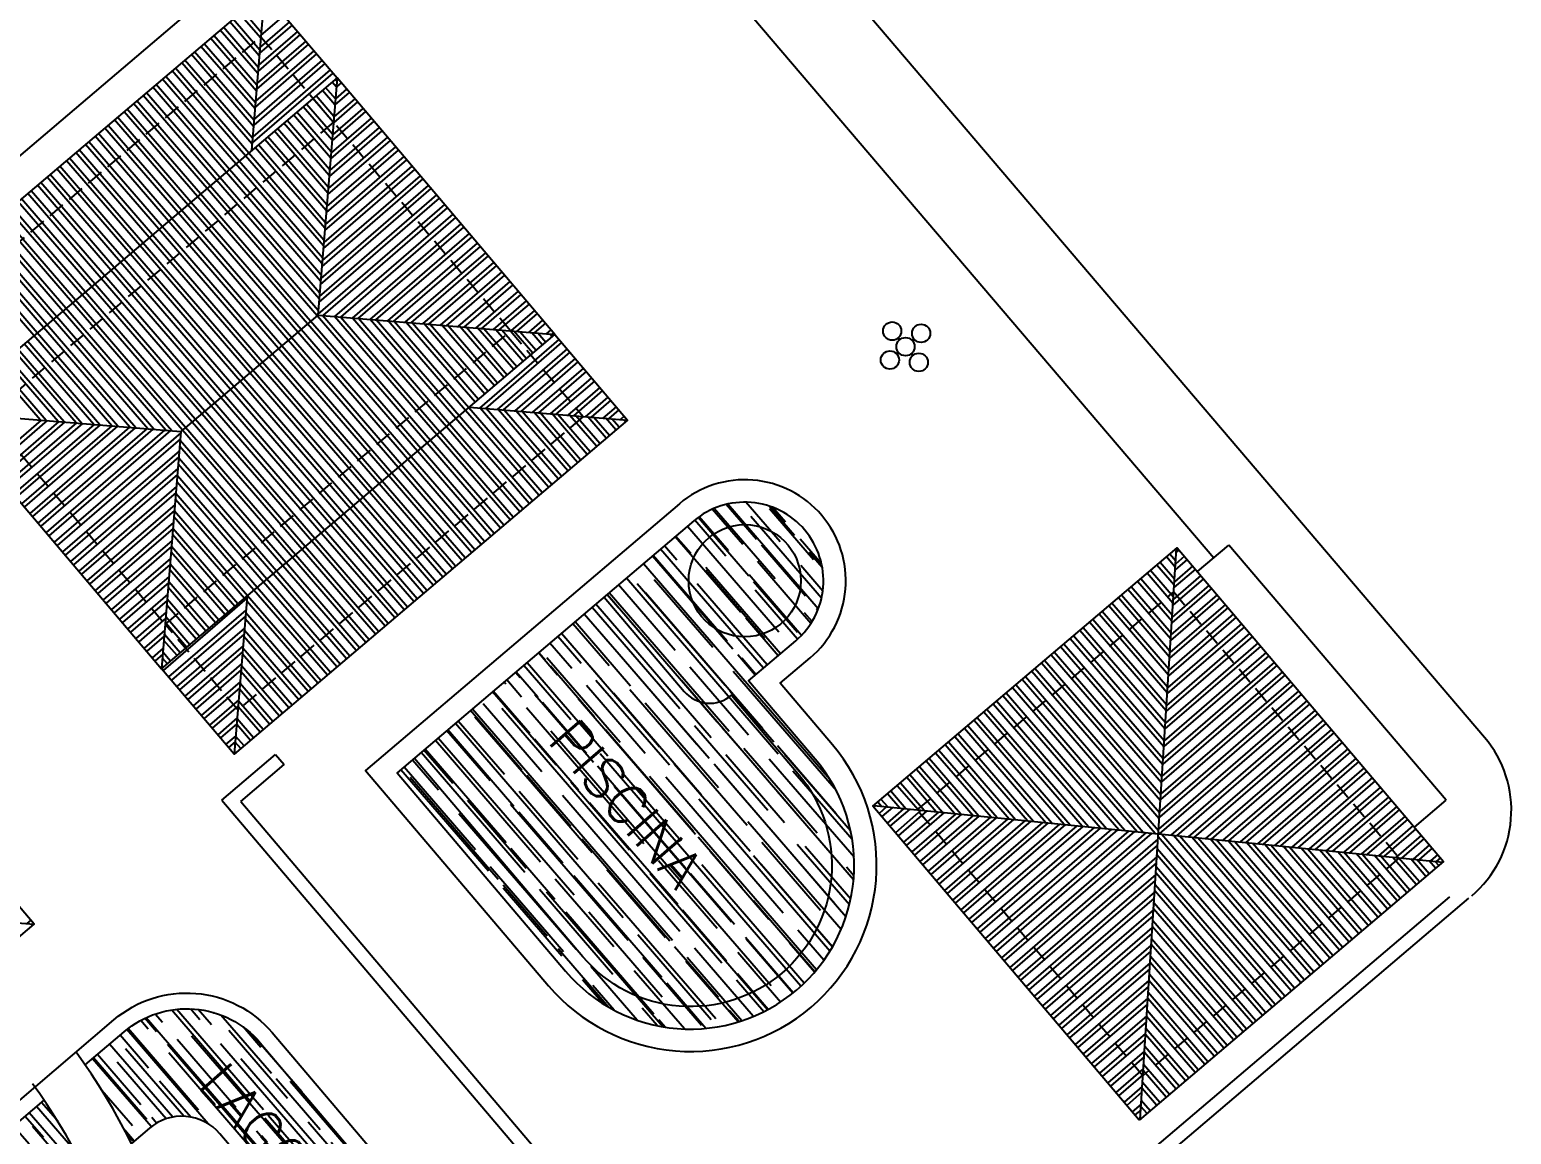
# Model space of a CAD drawing. Extents: x 714896 to 749292, y 8417558 to 8447149.
# Drawn here: x 742103.91 to 742136.93, y 8428967 to 8428991.61 of the extents above; entities that cross this region are included whole.
import ezdxf

# ---------------------------------------------------------------- set-up
doc = ezdxf.new("R2010")
doc.units = 0
doc.header["$MEASUREMENT"] = 0
doc.linetypes.add('HIDDEN', pattern=[0.375, 0.25, -0.125])
for name, color, linetype in [('LOTE', 7, 'CONTINUOUS'), ('REFERENCIA', 7, 'CONTINUOUS'), ('TEXTO', 7, 'CONTINUOUS')]:
    doc.layers.add(name, color=color, linetype=linetype)
doc.styles.add('RG100', font='ROMANS.shx', dxfattribs={"height": 12.5})
pattern_1 = [(130.848438, (744460.59106, 8429025.0427), (-1.09768756, 0.50505646), [7.5, -1, 2.5, -0.5]), (130.848438, (744459.967, 8429025.3822), (-0.17600402, -0.81317131), [1.5, -0.165, 3, -0.375]), (130.848438, (744460.10605, 8429024.95385), (-1.95396506, 1.747639993), [4, -0.7, 2, -0.5])]

msp = doc.modelspace()

# ---------------------------------------------------------------- hatches: boundary and pattern name
at = {"layer": 'REFERENCIA'}
h = msp.add_hatch(dxfattribs=at)
h.set_pattern_fill('AR-RROOF', color=120, scale=0.5, angle=130.8484, style=0)
h.set_pattern_definition(pattern_1)
h.paths.add_polyline_path([(742116.711, 8428978.965), (742112.481, 8428975.372), (742116.235, 8428970.953, 0.414214), (742120.675, 8428970.591, 0.414214), (742121.036, 8428975.031), (742119.551, 8428976.78, -0.414214), (742118.494, 8428976.866)], flags=17)
h.paths.add_polyline_path([(742121.18, 8428980.462, 0.414542), (742118.712, 8428980.665), (742116.711, 8428978.965), (742118.494, 8428976.866, 0.414214), (742119.551, 8428976.78), (742121.036, 8428975.031, -0.414214), (742120.675, 8428970.591, -0.414214), (742116.235, 8428970.953), (742112.481, 8428975.372), (742112.1, 8428975.049), (742115.853, 8428970.629, 0.414214), (742120.998, 8428970.21, 0.414214), (742121.418, 8428975.355), (742119.932, 8428977.104), (742120.981, 8428977.994, 0.414542)])
h.paths.add_polyline_path([(742118.9, 8428978.513, -1), (742120.791, 8428980.148, -1)], flags=0)
h.paths.add_polyline_path([(742120.791, 8428980.148, 1), (742118.9, 8428978.513, 1)], flags=16)
h.paths.add_polyline_path([(742115.226, 8428975.651), (742118.592, 8428971.758), (742119.584, 8428972.617), (742116.219, 8428976.509)], flags=24)
h = msp.add_hatch(dxfattribs=at)
h.set_pattern_fill('AR-RROOF', color=120, scale=0.5, angle=130.8484, style=0)
h.set_pattern_definition(pattern_1)
h.paths.add_polyline_path([(742104.227, 8428967.76), (742100.628, 8428964.69, 0.414214), (742100.388, 8428961.659), (742101.668, 8428960.159, 0.314675), (742104.051, 8428959.538, -0.055784), (742106.501, 8428960.146, 0.037734), (742106.376, 8428962.147, 0.046675), (742103.946, 8428961.616, -0.301865), (742102.765, 8428961.954), (742102.532, 8428962.227, -0.414214), (742102.657, 8428963.792), (742105.233, 8428965.989, 0.038342)])
h.paths.add_polyline_path([(742106.011, 8428969.281), (742105.145, 8428968.543, -0.035057), (742106.177, 8428966.794), (742106.577, 8428967.135, -0.414838), (742108.143, 8428967.009), (742110.196, 8428964.593), (742110.203, 8428964.638), (742110.2, 8428964.643), (742110.205, 8428964.646), (742110.233, 8428964.81), (742110.229, 8428964.816), (742110.234, 8428964.819), (742110.255, 8428964.943), (742110.255, 8428964.944), (742110.256, 8428964.945), (742110.196, 8428964.593), (742111.168, 8428963.448), (742111.263, 8428963.474), (742111.264, 8428963.475), (742111.265, 8428963.475), (742111.436, 8428963.522), (742111.439, 8428963.527), (742111.444, 8428963.524), (742111.605, 8428963.568), (742111.608, 8428963.573), (742111.614, 8428963.57), (742111.735, 8428963.604), (742111.735, 8428963.605), (742111.736, 8428963.604), (742111.168, 8428963.448), (742111.871, 8428962.62, -0.732956), (742111.364, 8428961.813, 0.007696), (742110.964, 8428961.91), (742111.059, 8428961.799), (742111.065, 8428961.798), (742111.065, 8428961.792), (742111.146, 8428961.697), (742111.147, 8428961.696), (742111.147, 8428961.695), (742110.964, 8428961.91, 0.064037), (742107.575, 8428962.238, -0.034552), (742107.702, 8428960.241, -0.081764), (742111.354, 8428959.736, 0.257142), (742113.386, 8428960.154), (742113.991, 8428960.67, 0.413589), (742114.178, 8428962.993), (742109.045, 8428969.037, 0.414838)])
h.paths.add_polyline_path([(742107.439, 8428967.995), (742109.66, 8428965.426), (742110.653, 8428966.284), (742108.432, 8428968.853)], flags=24)

# ---------------------------------------------------------------- linework, layer by layer
at = {"layer": 'LOTE', "color": 7, "linetype": 'CONTINUOUS'}
for p, q in [((742136.334, 8428975.84), (742064.283, 8429060.313)), ((742130.297, 8428979.836), (742062.761, 8429059.015)), ((742109.14, 8428992.438), (742108.853, 8428988.914)), ((742110.758, 8428990.532), (742110.327, 8428985.246)), ((742110.327, 8428985.246), (742107.279, 8428982.657)), ((742110.327, 8428985.246), (742115.613, 8428984.815)), ((742101.993, 8428983.088), (742107.279, 8428982.657)), ((742113.708, 8428983.197), (742117.232, 8428982.91)), ((742107.279, 8428982.657), (742106.848, 8428977.371)), ((742128.657, 8428967.332), (742129.468, 8428980.051)), ((742129.939, 8428979.533), (742130.634, 8428980.123)), ((742129.939, 8428979.533), (742130.634, 8428980.123)), ((742108.753, 8428978.989), (742108.466, 8428975.466)), ((742108.191, 8428974.445), (742109.388, 8428975.461)), ((742109.388, 8428975.461), (742109.582, 8428975.233)), ((742108.614, 8428974.411), (742109.582, 8428975.233)), ((742108.191, 8428974.445), (742117.681, 8428963.271)), ((742108.614, 8428974.411), (742117.91, 8428963.465)), ((742134.775, 8428973.839), (742135.482, 8428974.44)), ((742122.721, 8428974.321), (742135.404, 8428973.061)), ((742124.535, 8428962.925), (742135.564, 8428972.292)), ((742124.729, 8428962.697), (742135.987, 8428972.258))]:
    msp.add_line(p, q, dxfattribs=at)
at = {"layer": 'LOTE'}
for p, q in [((742107.731, 8428992.235), (742086.387, 8428974.109)), ((742122.75, 8428974.318), (742122.716, 8428974.289)), ((742100.483, 8428971.966), (742104.007, 8428971.679))]:
    msp.add_line(p, q, dxfattribs=at)
at = {"layer": 'LOTE', "color": 30}
for p, q in [((742109.035, 8428991.154), (742108.44, 8428991.843)), ((742109.057, 8428991.416), (742108.582, 8428991.964)), ((742109.067, 8428991.547), (742108.654, 8428992.025)), ((742109.574, 8428991.926), (742109.062, 8428991.484)), ((742108.993, 8428990.63), (742108.154, 8428991.6)), ((742109.003, 8428990.761), (742108.225, 8428991.661)), ((742109.025, 8428991.023), (742108.368, 8428991.782)), ((742109.877, 8428991.569), (742109.008, 8428990.817)), ((742109.756, 8428991.712), (742109.03, 8428991.084)), ((742109.695, 8428991.784), (742109.041, 8428991.217)), ((742108.929, 8428989.844), (742107.725, 8428991.236)), ((742108.939, 8428989.975), (742107.796, 8428991.296)), ((742108.961, 8428990.237), (742107.939, 8428991.418)), ((742108.971, 8428990.368), (742108.011, 8428991.478)), ((742110.12, 8428991.283), (742108.964, 8428990.284)), ((742110.059, 8428991.355), (742108.975, 8428990.417)), ((742109.938, 8428991.498), (742108.997, 8428990.684)), ((742108.865, 8428989.058), (742107.296, 8428990.872)), ((742108.875, 8428989.189), (742107.368, 8428990.932)), ((742108.897, 8428989.451), (742107.511, 8428991.054)), ((742108.907, 8428989.582), (742107.582, 8428991.114)), ((742110.484, 8428990.855), (742108.899, 8428989.484)), ((742110.424, 8428990.926), (742108.91, 8428989.617)), ((742110.302, 8428991.069), (742108.932, 8428989.884)), ((742110.242, 8428991.14), (742108.943, 8428990.017)), ((742108.574, 8428988.677), (742106.939, 8428990.568)), ((742108.717, 8428988.798), (742107.082, 8428990.69)), ((742108.788, 8428988.859), (742107.153, 8428990.75)), ((742110.666, 8428990.64), (742108.867, 8428989.084)), ((742110.606, 8428990.712), (742108.878, 8428989.217)), ((742108.145, 8428988.313), (742106.51, 8428990.204)), ((742108.288, 8428988.434), (742106.653, 8428990.325)), ((742108.36, 8428988.495), (742106.724, 8428990.386)), ((742108.503, 8428988.616), (742106.867, 8428990.507)), ((742110.71, 8428989.934), (742110.432, 8428990.255)), ((742110.72, 8428990.065), (742110.503, 8428990.316)), ((742110.742, 8428990.327), (742110.646, 8428990.437)), ((742111.031, 8428990.211), (742110.71, 8428989.934)), ((742110.752, 8428990.458), (742110.718, 8428990.498)), ((742110.97, 8428990.283), (742110.72, 8428990.067)), ((742110.848, 8428990.426), (742110.742, 8428990.334)), ((742110.788, 8428990.497), (742110.753, 8428990.467)), ((742107.859, 8428988.07), (742106.224, 8428989.961)), ((742107.931, 8428988.131), (742106.296, 8428990.022)), ((742108.074, 8428988.252), (742106.439, 8428990.143)), ((742110.645, 8428989.148), (742110.003, 8428989.891)), ((742110.656, 8428989.279), (742110.075, 8428989.951)), ((742110.678, 8428989.541), (742110.218, 8428990.073)), ((742110.688, 8428989.672), (742110.289, 8428990.134)), ((742111.213, 8428989.997), (742110.677, 8428989.534)), ((742111.152, 8428990.069), (742110.688, 8428989.667)), ((742107.431, 8428987.706), (742105.795, 8428989.597)), ((742107.502, 8428987.767), (742105.867, 8428989.658)), ((742107.645, 8428987.888), (742106.01, 8428989.779)), ((742107.717, 8428987.949), (742106.081, 8428989.84)), ((742110.592, 8428988.493), (742109.646, 8428989.587)), ((742110.613, 8428988.755), (742109.789, 8428989.709)), ((742110.624, 8428988.886), (742109.86, 8428989.769)), ((742111.577, 8428989.568), (742110.612, 8428988.734)), ((742111.516, 8428989.64), (742110.623, 8428988.867)), ((742111.395, 8428989.783), (742110.644, 8428989.134)), ((742111.334, 8428989.854), (742110.655, 8428989.267)), ((742107.002, 8428987.342), (742105.367, 8428989.233)), ((742107.073, 8428987.402), (742105.438, 8428989.294)), ((742107.216, 8428987.524), (742105.581, 8428989.415)), ((742107.288, 8428987.585), (742105.653, 8428989.476)), ((742110.528, 8428987.707), (742109.217, 8428989.223)), ((742110.549, 8428987.969), (742109.36, 8428989.345)), ((742110.56, 8428988.1), (742109.432, 8428989.405)), ((742110.581, 8428988.362), (742109.575, 8428989.527)), ((742111.88, 8428989.211), (742110.557, 8428988.067)), ((742111.759, 8428989.354), (742110.579, 8428988.334)), ((742111.698, 8428989.425), (742110.59, 8428988.467)), ((742106.573, 8428986.978), (742104.938, 8428988.869)), ((742106.645, 8428987.038), (742105.009, 8428988.93)), ((742106.788, 8428987.16), (742105.152, 8428989.051)), ((742106.859, 8428987.22), (742105.224, 8428989.112)), ((742110.485, 8428987.183), (742108.931, 8428988.98)), ((742110.496, 8428987.314), (742109.003, 8428989.041)), ((742110.517, 8428987.576), (742109.146, 8428989.162)), ((742112.123, 8428988.925), (742110.514, 8428987.534)), ((742112.062, 8428988.997), (742110.525, 8428987.667)), ((742111.941, 8428989.14), (742110.547, 8428987.934)), ((742106.216, 8428986.674), (742104.581, 8428988.565)), ((742106.359, 8428986.796), (742104.724, 8428988.687)), ((742106.43, 8428986.856), (742104.795, 8428988.747)), ((742110.421, 8428986.397), (742108.503, 8428988.616)), ((742110.432, 8428986.528), (742108.574, 8428988.677)), ((742110.453, 8428986.79), (742108.717, 8428988.798)), ((742110.464, 8428986.921), (742108.788, 8428988.859)), ((742112.426, 8428988.568), (742110.46, 8428986.867)), ((742112.305, 8428988.711), (742110.481, 8428987.134)), ((742112.244, 8428988.782), (742110.492, 8428987.267)), ((742105.93, 8428986.431), (742104.295, 8428988.323)), ((742106.002, 8428986.492), (742104.366, 8428988.383)), ((742106.144, 8428986.614), (742104.509, 8428988.505)), ((742110.357, 8428985.611), (742108.074, 8428988.252)), ((742110.368, 8428985.742), (742108.145, 8428988.313)), ((742110.389, 8428986.004), (742108.288, 8428988.434)), ((742110.4, 8428986.135), (742108.36, 8428988.495)), ((742112.669, 8428988.282), (742110.416, 8428986.334)), ((742112.608, 8428988.353), (742110.427, 8428986.467)), ((742112.487, 8428988.496), (742110.449, 8428986.734)), ((742105.501, 8428986.067), (742103.866, 8428987.959)), ((742105.573, 8428986.128), (742103.938, 8428988.019)), ((742105.716, 8428986.249), (742104.08, 8428988.141)), ((742105.787, 8428986.31), (742104.152, 8428988.201)), ((742110.098, 8428985.051), (742107.645, 8428987.888)), ((742110.169, 8428985.112), (742107.717, 8428987.949)), ((742110.312, 8428985.233), (742107.859, 8428988.07)), ((742110.336, 8428985.349), (742107.931, 8428988.131)), ((742112.973, 8428987.925), (742110.362, 8428985.667)), ((742112.851, 8428988.068), (742110.384, 8428985.934)), ((742112.791, 8428988.139), (742110.394, 8428986.067)), ((742105.073, 8428985.703), (742103.437, 8428987.594)), ((742105.144, 8428985.764), (742103.509, 8428987.655)), ((742105.287, 8428985.885), (742103.652, 8428987.776)), ((742105.358, 8428985.946), (742103.723, 8428987.837)), ((742109.741, 8428984.748), (742107.288, 8428987.585)), ((742109.884, 8428984.869), (742107.431, 8428987.706)), ((742109.955, 8428984.93), (742107.502, 8428987.767)), ((742113.155, 8428987.71), (742110.329, 8428985.267)), ((742113.033, 8428987.853), (742110.351, 8428985.534)), ((742113.215, 8428987.639), (742110.438, 8428985.237)), ((742104.644, 8428985.339), (742103.009, 8428987.23)), ((742104.715, 8428985.4), (742103.08, 8428987.291)), ((742104.858, 8428985.521), (742103.223, 8428987.412)), ((742104.93, 8428985.582), (742103.294, 8428987.473)), ((742109.312, 8428984.384), (742106.859, 8428987.22)), ((742109.455, 8428984.505), (742107.002, 8428987.342)), ((742109.526, 8428984.566), (742107.073, 8428987.402)), ((742109.669, 8428984.687), (742107.216, 8428987.524)), ((742113.337, 8428987.496), (742110.7, 8428985.216)), ((742113.397, 8428987.424), (742110.831, 8428985.205)), ((742113.519, 8428987.282), (742111.093, 8428985.184)), ((742104.286, 8428985.036), (742102.651, 8428986.927)), ((742104.429, 8428985.157), (742102.794, 8428987.048)), ((742104.501, 8428985.218), (742102.866, 8428987.109)), ((742109.026, 8428984.141), (742106.573, 8428986.978)), ((742109.097, 8428984.202), (742106.645, 8428987.038)), ((742109.24, 8428984.323), (742106.788, 8428987.16)), ((742113.579, 8428987.21), (742111.224, 8428985.173)), ((742113.701, 8428987.067), (742111.486, 8428985.152)), ((742113.762, 8428986.996), (742111.617, 8428985.141)), ((742104.001, 8428984.793), (742102.365, 8428986.684)), ((742104.072, 8428984.854), (742102.437, 8428986.745)), ((742104.215, 8428984.975), (742102.58, 8428986.866)), ((742108.597, 8428983.777), (742106.144, 8428986.614)), ((742108.669, 8428983.837), (742106.216, 8428986.674)), ((742108.812, 8428983.959), (742106.359, 8428986.796)), ((742108.883, 8428984.02), (742106.43, 8428986.856)), ((742113.883, 8428986.853), (742111.879, 8428985.12)), ((742113.944, 8428986.781), (742112.01, 8428985.109)), ((742114.065, 8428986.638), (742112.272, 8428985.088)), ((742114.126, 8428986.567), (742112.403, 8428985.077)), ((742108.168, 8428983.413), (742105.716, 8428986.249)), ((742108.24, 8428983.473), (742105.787, 8428986.31)), ((742108.383, 8428983.595), (742105.93, 8428986.431)), ((742108.454, 8428983.655), (742106.002, 8428986.492)), ((742114.247, 8428986.424), (742112.665, 8428985.056)), ((742114.308, 8428986.353), (742112.796, 8428985.045)), ((742107.811, 8428983.109), (742105.358, 8428985.946)), ((742107.954, 8428983.231), (742105.501, 8428986.067)), ((742108.026, 8428983.291), (742105.573, 8428986.128)), ((742114.429, 8428986.21), (742113.058, 8428985.024)), ((742114.49, 8428986.138), (742113.188, 8428985.013)), ((742114.611, 8428985.995), (742113.45, 8428984.992)), ((742114.672, 8428985.924), (742113.581, 8428984.981)), ((742107.382, 8428982.745), (742104.93, 8428985.582)), ((742107.525, 8428982.866), (742105.073, 8428985.703)), ((742107.597, 8428982.927), (742105.144, 8428985.764)), ((742107.74, 8428983.048), (742105.287, 8428985.885)), ((742114.793, 8428985.781), (742113.843, 8428984.96)), ((742114.854, 8428985.709), (742113.974, 8428984.949)), ((742114.975, 8428985.567), (742114.236, 8428984.928)), ((742106.939, 8428982.685), (742104.644, 8428985.339)), ((742107.072, 8428982.674), (742104.715, 8428985.4)), ((742107.311, 8428982.684), (742104.858, 8428985.521)), ((742112.837, 8428982.457), (742110.432, 8428985.238)), ((742115.036, 8428985.495), (742114.367, 8428984.917)), ((742115.157, 8428985.352), (742114.629, 8428984.896)), ((742115.218, 8428985.281), (742114.76, 8428984.885)), ((742106.139, 8428982.75), (742104.215, 8428984.975)), ((742106.272, 8428982.739), (742104.286, 8428985.036)), ((742106.539, 8428982.717), (742104.429, 8428985.157)), ((742106.672, 8428982.706), (742104.501, 8428985.218)), ((742112.408, 8428982.093), (742109.955, 8428984.93)), ((742112.551, 8428982.214), (742110.098, 8428985.051)), ((742112.622, 8428982.275), (742110.169, 8428985.112)), ((742112.765, 8428982.397), (742110.312, 8428985.233)), ((742112.979, 8428982.579), (742110.699, 8428985.216)), ((742113.051, 8428982.639), (742110.832, 8428985.205)), ((742113.194, 8428982.761), (742111.099, 8428985.183)), ((742113.265, 8428982.821), (742111.232, 8428985.172)), ((742113.408, 8428982.943), (742111.499, 8428985.151)), ((742113.48, 8428983.003), (742111.632, 8428985.14)), ((742113.623, 8428983.125), (742111.899, 8428985.118)), ((742113.694, 8428983.186), (742112.032, 8428985.107)), ((742113.837, 8428983.307), (742112.299, 8428985.086)), ((742113.908, 8428983.368), (742112.432, 8428985.075)), ((742114.051, 8428983.489), (742112.699, 8428985.053)), ((742114.123, 8428983.55), (742112.832, 8428985.042)), ((742114.266, 8428983.671), (742113.099, 8428985.02)), ((742114.337, 8428983.732), (742113.232, 8428985.009)), ((742114.48, 8428983.853), (742113.499, 8428984.988)), ((742114.552, 8428983.914), (742113.632, 8428984.977)), ((742114.695, 8428984.035), (742113.899, 8428984.955)), ((742114.766, 8428984.096), (742114.032, 8428984.944)), ((742114.909, 8428984.217), (742114.299, 8428984.923)), ((742114.98, 8428984.278), (742114.432, 8428984.912)), ((742115.339, 8428985.138), (742115.022, 8428984.864)), ((742115.4, 8428985.066), (742115.153, 8428984.853)), ((742115.522, 8428984.923), (742115.415, 8428984.832)), ((742105.339, 8428982.815), (742103.786, 8428984.611)), ((742105.472, 8428982.804), (742103.858, 8428984.671)), ((742105.739, 8428982.782), (742104.001, 8428984.793)), ((742105.872, 8428982.772), (742104.072, 8428984.854)), ((742112.122, 8428981.85), (742109.669, 8428984.687)), ((742112.193, 8428981.911), (742109.741, 8428984.748)), ((742112.336, 8428982.032), (742109.884, 8428984.869)), ((742115.704, 8428984.709), (742113.934, 8428983.179)), ((742115.764, 8428984.638), (742114.065, 8428983.168)), ((742115.123, 8428984.399), (742114.699, 8428984.89)), ((742115.195, 8428984.46), (742114.832, 8428984.879)), ((742115.338, 8428984.581), (742115.099, 8428984.857)), ((742115.409, 8428984.642), (742115.232, 8428984.846)), ((742115.552, 8428984.763), (742115.499, 8428984.825)), ((742115.582, 8428984.852), (742115.546, 8428984.821)), ((742104.539, 8428982.88), (742103.357, 8428984.247)), ((742104.672, 8428982.869), (742103.429, 8428984.307)), ((742104.939, 8428982.848), (742103.572, 8428984.429)), ((742105.072, 8428982.837), (742103.643, 8428984.489)), ((742111.693, 8428981.486), (742109.24, 8428984.323)), ((742111.765, 8428981.547), (742109.312, 8428984.384)), ((742111.908, 8428981.668), (742109.455, 8428984.505)), ((742111.979, 8428981.729), (742109.526, 8428984.566)), ((742115.886, 8428984.495), (742114.327, 8428983.147)), ((742115.946, 8428984.423), (742114.458, 8428983.136)), ((742116.068, 8428984.28), (742114.72, 8428983.115)), ((742104.139, 8428982.913), (742103.143, 8428984.065)), ((742104.272, 8428982.902), (742103.215, 8428984.125)), ((742111.264, 8428981.122), (742108.812, 8428983.959)), ((742111.336, 8428981.183), (742108.883, 8428984.02)), ((742111.479, 8428981.304), (742109.026, 8428984.141)), ((742111.55, 8428981.365), (742109.097, 8428984.202)), ((742116.128, 8428984.209), (742114.851, 8428983.104)), ((742116.25, 8428984.066), (742115.113, 8428983.083)), ((742116.31, 8428983.994), (742115.244, 8428983.072)), ((742110.836, 8428980.758), (742108.383, 8428983.595)), ((742110.907, 8428980.819), (742108.454, 8428983.655)), ((742111.05, 8428980.94), (742108.597, 8428983.777)), ((742111.122, 8428981.001), (742108.669, 8428983.837)), ((742116.432, 8428983.851), (742115.506, 8428983.051)), ((742116.493, 8428983.78), (742115.637, 8428983.04)), ((742116.614, 8428983.637), (742115.899, 8428983.019)), ((742110.478, 8428980.454), (742108.026, 8428983.291)), ((742110.621, 8428980.576), (742108.168, 8428983.413)), ((742110.693, 8428980.637), (742108.24, 8428983.473)), ((742116.675, 8428983.566), (742116.03, 8428983.008)), ((742116.796, 8428983.423), (742116.291, 8428982.986)), ((742116.857, 8428983.351), (742116.422, 8428982.976)), ((742110.05, 8428980.09), (742107.597, 8428982.927)), ((742110.193, 8428980.212), (742107.74, 8428983.048)), ((742110.264, 8428980.272), (742107.811, 8428983.109)), ((742110.407, 8428980.394), (742107.954, 8428983.231)), ((742115.043, 8428981.052), (742113.408, 8428982.943)), ((742115.115, 8428981.112), (742113.48, 8428983.003)), ((742115.258, 8428981.234), (742113.623, 8428983.125)), ((742115.329, 8428981.294), (742113.694, 8428983.186)), ((742115.472, 8428981.416), (742113.949, 8428983.177)), ((742115.544, 8428981.476), (742114.082, 8428983.167)), ((742115.687, 8428981.598), (742114.349, 8428983.145)), ((742115.758, 8428981.658), (742114.482, 8428983.134)), ((742115.901, 8428981.78), (742114.749, 8428983.112)), ((742115.972, 8428981.841), (742114.882, 8428983.101)), ((742116.115, 8428981.962), (742115.149, 8428983.08)), ((742116.187, 8428982.023), (742115.282, 8428983.069)), ((742116.33, 8428982.144), (742115.549, 8428983.047)), ((742116.401, 8428982.205), (742115.682, 8428983.036)), ((742116.544, 8428982.326), (742115.949, 8428983.014)), ((742116.616, 8428982.387), (742116.082, 8428983.004)), ((742116.759, 8428982.508), (742116.349, 8428982.982)), ((742116.83, 8428982.569), (742116.482, 8428982.971)), ((742116.978, 8428983.208), (742116.684, 8428982.954)), ((742116.973, 8428982.69), (742116.749, 8428982.949)), ((742117.039, 8428983.137), (742116.815, 8428982.944)), ((742117.044, 8428982.751), (742116.882, 8428982.938)), ((742117.16, 8428982.994), (742117.077, 8428982.922)), ((742117.221, 8428982.923), (742117.208, 8428982.912)), ((742104.164, 8428982.911), (742102.999, 8428981.903)), ((742104.295, 8428982.9), (742103.059, 8428981.832)), ((742104.557, 8428982.879), (742103.181, 8428981.689)), ((742104.688, 8428982.868), (742103.241, 8428981.618)), ((742104.95, 8428982.847), (742103.363, 8428981.475)), ((742105.081, 8428982.836), (742103.423, 8428981.403)), ((742105.343, 8428982.815), (742103.545, 8428981.26)), ((742105.474, 8428982.804), (742103.606, 8428981.189)), ((742105.736, 8428982.783), (742103.727, 8428981.046)), ((742105.867, 8428982.772), (742103.788, 8428980.974)), ((742106.129, 8428982.751), (742103.909, 8428980.831)), ((742106.26, 8428982.74), (742103.97, 8428980.76)), ((742106.522, 8428982.719), (742104.091, 8428980.617)), ((742106.653, 8428982.708), (742104.152, 8428980.546)), ((742106.914, 8428982.687), (742104.273, 8428980.403)), ((742107.045, 8428982.676), (742104.334, 8428980.331)), ((742107.276, 8428982.628), (742104.455, 8428980.188)), ((742109.764, 8428979.848), (742107.311, 8428982.684)), ((742109.835, 8428979.908), (742107.382, 8428982.745)), ((742109.978, 8428980.03), (742107.525, 8428982.866)), ((742114.686, 8428980.748), (742113.051, 8428982.639)), ((742114.829, 8428980.869), (742113.194, 8428982.761)), ((742114.901, 8428980.93), (742113.265, 8428982.821)), ((742117.187, 8428982.872), (742117.149, 8428982.917)), ((742107.265, 8428982.494), (742104.516, 8428980.117)), ((742109.549, 8428979.666), (742107.251, 8428982.323)), ((742109.621, 8428979.726), (742107.262, 8428982.454)), ((742114.257, 8428980.384), (742112.622, 8428982.275)), ((742114.4, 8428980.505), (742112.765, 8428982.397)), ((742114.472, 8428980.566), (742112.837, 8428982.457)), ((742114.615, 8428980.687), (742112.979, 8428982.579)), ((742107.244, 8428982.228), (742104.637, 8428979.974)), ((742107.233, 8428982.094), (742104.698, 8428979.903)), ((742109.406, 8428979.544), (742107.23, 8428982.061)), ((742113.972, 8428980.141), (742112.336, 8428982.032)), ((742114.043, 8428980.202), (742112.408, 8428982.093)), ((742114.186, 8428980.323), (742112.551, 8428982.214)), ((742107.211, 8428981.828), (742104.819, 8428979.76)), ((742107.2, 8428981.694), (742104.88, 8428979.688)), ((742109.192, 8428979.362), (742107.198, 8428981.668)), ((742109.335, 8428979.483), (742107.219, 8428981.93)), ((742113.543, 8428979.777), (742111.908, 8428981.668)), ((742113.614, 8428979.838), (742111.979, 8428981.729)), ((742113.757, 8428979.959), (742112.122, 8428981.85)), ((742113.829, 8428980.02), (742112.193, 8428981.911)), ((742107.178, 8428981.428), (742105.001, 8428979.545)), ((742107.168, 8428981.294), (742105.062, 8428979.474)), ((742108.978, 8428979.18), (742107.166, 8428981.275)), ((742109.121, 8428979.301), (742107.187, 8428981.537)), ((742113.114, 8428979.413), (742111.479, 8428981.304)), ((742113.186, 8428979.474), (742111.55, 8428981.365)), ((742113.328, 8428979.595), (742111.693, 8428981.486)), ((742113.4, 8428979.656), (742111.765, 8428981.547)), ((742107.146, 8428981.028), (742105.183, 8428979.331)), ((742108.906, 8428979.119), (742107.155, 8428981.144)), ((742112.757, 8428979.11), (742111.122, 8428981.001)), ((742112.9, 8428979.231), (742111.264, 8428981.122)), ((742112.971, 8428979.292), (742111.336, 8428981.183)), ((742107.135, 8428980.894), (742105.244, 8428979.259)), ((742107.113, 8428980.628), (742105.366, 8428979.116)), ((742108.692, 8428978.937), (742107.123, 8428980.751)), ((742108.763, 8428978.998), (742107.134, 8428980.882)), ((742112.328, 8428978.745), (742110.693, 8428980.637)), ((742112.471, 8428978.867), (742110.836, 8428980.758)), ((742112.542, 8428978.927), (742110.907, 8428980.819)), ((742112.685, 8428979.049), (742111.05, 8428980.94)), ((742107.102, 8428980.494), (742105.426, 8428979.045)), ((742108.478, 8428978.755), (742107.091, 8428980.358)), ((742108.549, 8428978.816), (742107.102, 8428980.489)), ((742112.042, 8428978.503), (742110.407, 8428980.394)), ((742112.114, 8428978.563), (742110.478, 8428980.454)), ((742112.257, 8428978.685), (742110.621, 8428980.576)), ((742107.081, 8428980.228), (742105.548, 8428978.902)), ((742107.07, 8428980.094), (742105.608, 8428978.831)), ((742108.263, 8428978.573), (742107.059, 8428979.965)), ((742108.335, 8428978.634), (742107.07, 8428980.096)), ((742111.613, 8428978.138), (742109.978, 8428980.03)), ((742111.685, 8428978.199), (742110.05, 8428980.09)), ((742111.828, 8428978.321), (742110.193, 8428980.212)), ((742111.899, 8428978.381), (742110.264, 8428980.272)), ((742129.467, 8428980.034), (742129.459, 8428980.043)), ((742129.526, 8428980.019), (742129.462, 8428979.964)), ((742107.048, 8428979.828), (742105.73, 8428978.688)), ((742107.037, 8428979.694), (742105.79, 8428978.616)), ((742108.12, 8428978.452), (742107.038, 8428979.703)), ((742111.185, 8428977.774), (742109.549, 8428979.666)), ((742111.256, 8428977.835), (742109.621, 8428979.726)), ((742111.399, 8428977.956), (742109.764, 8428979.848)), ((742111.47, 8428978.017), (742109.835, 8428979.908)), ((742129.416, 8428979.233), (742129.03, 8428979.679)), ((742129.424, 8428979.366), (742129.101, 8428979.74)), ((742129.441, 8428979.633), (742129.244, 8428979.861)), ((742129.45, 8428979.767), (742129.316, 8428979.922)), ((742129.83, 8428979.662), (742129.42, 8428979.308)), ((742129.708, 8428979.805), (742129.437, 8428979.57)), ((742129.648, 8428979.876), (742129.445, 8428979.702)), ((742107.015, 8428979.428), (742105.912, 8428978.473)), ((742107.005, 8428979.294), (742105.972, 8428978.402)), ((742107.906, 8428978.27), (742107.006, 8428979.31)), ((742108.049, 8428978.391), (742107.027, 8428979.572)), ((742110.756, 8428977.41), (742109.121, 8428979.301)), ((742110.827, 8428977.471), (742109.192, 8428979.362)), ((742110.97, 8428977.592), (742109.335, 8428979.483)), ((742111.042, 8428977.653), (742109.406, 8428979.544)), ((742129.364, 8428978.432), (742128.601, 8428979.315)), ((742129.373, 8428978.565), (742128.672, 8428979.375)), ((742129.39, 8428978.832), (742128.815, 8428979.497)), ((742129.398, 8428978.966), (742128.887, 8428979.558)), ((742130.072, 8428979.376), (742129.387, 8428978.783)), ((742130.012, 8428979.448), (742129.395, 8428978.915)), ((742129.89, 8428979.591), (742129.412, 8428979.177)), ((742106.983, 8428979.028), (742106.094, 8428978.259)), ((742107.834, 8428978.209), (742106.995, 8428979.179)), ((742110.399, 8428977.107), (742108.763, 8428978.998)), ((742110.541, 8428977.228), (742108.906, 8428979.119)), ((742110.613, 8428977.289), (742108.978, 8428979.18)), ((742129.322, 8428977.764), (742128.244, 8428979.011)), ((742129.339, 8428978.031), (742128.387, 8428979.133)), ((742129.347, 8428978.165), (742128.458, 8428979.193)), ((742130.376, 8428979.019), (742129.345, 8428978.128)), ((742130.255, 8428979.162), (742129.362, 8428978.39)), ((742130.194, 8428979.233), (742129.37, 8428978.521)), ((742106.972, 8428978.894), (742106.155, 8428978.187)), ((742108.75, 8428978.944), (742106.883, 8428977.33)), ((742107.62, 8428978.027), (742106.963, 8428978.787)), ((742107.691, 8428978.088), (742106.974, 8428978.917)), ((742108.728, 8428978.677), (742107.004, 8428977.187)), ((742110.327, 8428977.046), (742108.744, 8428978.877)), ((742129.271, 8428976.963), (742127.815, 8428978.647)), ((742129.288, 8428977.23), (742127.958, 8428978.769)), ((742129.296, 8428977.364), (742128.029, 8428978.829)), ((742129.313, 8428977.631), (742128.172, 8428978.951)), ((742130.619, 8428978.733), (742129.312, 8428977.603)), ((742130.558, 8428978.804), (742129.32, 8428977.734)), ((742130.437, 8428978.947), (742129.337, 8428977.996)), ((742106.95, 8428978.628), (742106.276, 8428978.045)), ((742106.939, 8428978.494), (742106.337, 8428977.973)), ((742107.406, 8428977.845), (742106.931, 8428978.394)), ((742107.477, 8428977.906), (742106.942, 8428978.525)), ((742108.717, 8428978.544), (742107.065, 8428977.116)), ((742110.113, 8428976.864), (742108.712, 8428978.484)), ((742110.184, 8428976.925), (742108.723, 8428978.615)), ((742129.237, 8428976.429), (742127.529, 8428978.404)), ((742129.245, 8428976.563), (742127.601, 8428978.465)), ((742129.262, 8428976.83), (742127.743, 8428978.586)), ((742130.983, 8428978.304), (742129.261, 8428976.816)), ((742130.922, 8428978.376), (742129.27, 8428976.947)), ((742130.801, 8428978.519), (742129.287, 8428977.209)), ((742130.74, 8428978.59), (742129.295, 8428977.341)), ((742106.918, 8428978.228), (742106.458, 8428977.83)), ((742106.907, 8428978.094), (742106.519, 8428977.759)), ((742107.191, 8428977.663), (742106.899, 8428978.001)), ((742107.263, 8428977.723), (742106.91, 8428978.132)), ((742108.695, 8428978.277), (742107.186, 8428976.973)), ((742108.684, 8428978.144), (742107.247, 8428976.901)), ((742109.898, 8428976.682), (742108.68, 8428978.091)), ((742109.97, 8428976.743), (742108.691, 8428978.222)), ((742129.186, 8428975.628), (742127.1, 8428978.04)), ((742129.194, 8428975.762), (742127.172, 8428978.101)), ((742129.211, 8428976.029), (742127.315, 8428978.222)), ((742129.22, 8428976.162), (742127.386, 8428978.283)), ((742131.165, 8428978.09), (742129.236, 8428976.422)), ((742131.104, 8428978.161), (742129.245, 8428976.554)), ((742106.885, 8428977.828), (742106.64, 8428977.616)), ((742106.874, 8428977.694), (742106.701, 8428977.544)), ((742107.048, 8428977.541), (742106.878, 8428977.739)), ((742108.663, 8428977.877), (742107.368, 8428976.758)), ((742108.652, 8428977.744), (742107.429, 8428976.687)), ((742109.684, 8428976.5), (742108.648, 8428977.698)), ((742109.755, 8428976.561), (742108.659, 8428977.829)), ((742129.135, 8428974.827), (742126.672, 8428977.676)), ((742129.143, 8428974.961), (742126.743, 8428977.737)), ((742129.16, 8428975.228), (742126.886, 8428977.858)), ((742129.169, 8428975.361), (742126.957, 8428977.919)), ((742131.529, 8428977.661), (742129.186, 8428975.635)), ((742131.468, 8428977.733), (742129.195, 8428975.767)), ((742131.347, 8428977.876), (742129.211, 8428976.029)), ((742131.286, 8428977.947), (742129.22, 8428976.16)), ((742106.852, 8428977.428), (742106.822, 8428977.401)), ((742106.977, 8428977.481), (742106.867, 8428977.608)), ((742108.63, 8428977.477), (742107.55, 8428976.544)), ((742108.619, 8428977.344), (742107.611, 8428976.472)), ((742109.541, 8428976.378), (742108.627, 8428977.436)), ((742129.084, 8428974.026), (742126.243, 8428977.312)), ((742129.092, 8428974.16), (742126.314, 8428977.373)), ((742129.109, 8428974.427), (742126.457, 8428977.494)), ((742129.118, 8428974.56), (742126.529, 8428977.555)), ((742131.711, 8428977.447), (742129.161, 8428975.242)), ((742131.65, 8428977.518), (742129.17, 8428975.373)), ((742108.598, 8428977.077), (742107.732, 8428976.33)), ((742109.327, 8428976.196), (742108.595, 8428977.043)), ((742109.47, 8428976.318), (742108.616, 8428977.305)), ((742128.725, 8428973.725), (742125.886, 8428977.009)), ((742128.996, 8428973.698), (742126.028, 8428977.13)), ((742129.067, 8428973.759), (742126.1, 8428977.191)), ((742132.075, 8428977.018), (742129.111, 8428974.455)), ((742132.015, 8428977.089), (742129.119, 8428974.586)), ((742131.893, 8428977.232), (742129.136, 8428974.848)), ((742131.832, 8428977.304), (742129.144, 8428974.98)), ((742108.587, 8428976.944), (742107.793, 8428976.258)), ((742108.565, 8428976.677), (742107.915, 8428976.115)), ((742109.112, 8428976.014), (742108.563, 8428976.65)), ((742109.255, 8428976.136), (742108.584, 8428976.912)), ((742128.183, 8428973.779), (742125.6, 8428976.766)), ((742128.318, 8428973.765), (742125.671, 8428976.826)), ((742128.589, 8428973.738), (742125.814, 8428976.948)), ((742132.379, 8428976.661), (742129.069, 8428973.799)), ((742132.257, 8428976.804), (742129.086, 8428974.061)), ((742132.197, 8428976.875), (742129.094, 8428974.193)), ((742108.554, 8428976.544), (742107.975, 8428976.044)), ((742109.041, 8428975.954), (742108.552, 8428976.519)), ((742127.369, 8428973.859), (742125.171, 8428976.402)), ((742127.505, 8428973.846), (742125.242, 8428976.462)), ((742127.776, 8428973.819), (742125.385, 8428976.584)), ((742127.911, 8428973.805), (742125.457, 8428976.644)), ((742132.439, 8428976.589), (742129.085, 8428973.689)), ((742132.561, 8428976.446), (742129.342, 8428973.663)), ((742132.621, 8428976.375), (742129.471, 8428973.651)), ((742108.532, 8428976.278), (742108.097, 8428975.901)), ((742108.521, 8428976.144), (742108.157, 8428975.829)), ((742108.826, 8428975.772), (742108.52, 8428976.126)), ((742108.898, 8428975.832), (742108.531, 8428976.257)), ((742126.556, 8428973.94), (742124.742, 8428976.038)), ((742126.691, 8428973.927), (742124.814, 8428976.098)), ((742126.962, 8428973.9), (742124.957, 8428976.22)), ((742127.098, 8428973.886), (742125.028, 8428976.28)), ((742132.743, 8428976.232), (742129.728, 8428973.625)), ((742132.803, 8428976.16), (742129.856, 8428973.612)), ((742132.925, 8428976.018), (742130.114, 8428973.587)), ((742108.5, 8428975.878), (742108.279, 8428975.686)), ((742108.489, 8428975.744), (742108.339, 8428975.615)), ((742108.612, 8428975.59), (742108.488, 8428975.733)), ((742108.684, 8428975.65), (742108.499, 8428975.864)), ((742125.742, 8428974.021), (742124.313, 8428975.673)), ((742125.878, 8428974.007), (742124.385, 8428975.734)), ((742126.149, 8428973.981), (742124.528, 8428975.855)), ((742126.284, 8428973.967), (742124.599, 8428975.916)), ((742132.986, 8428975.946), (742130.242, 8428973.574)), ((742133.107, 8428975.803), (742130.499, 8428973.548)), ((742133.168, 8428975.732), (742130.628, 8428973.536)), ((742108.467, 8428975.478), (742108.461, 8428975.472)), ((742108.469, 8428975.468), (742108.467, 8428975.471)), ((742125.064, 8428974.088), (742123.956, 8428975.37)), ((742125.335, 8428974.061), (742124.099, 8428975.491)), ((742125.471, 8428974.048), (742124.17, 8428975.552)), ((742133.289, 8428975.589), (742130.885, 8428973.51)), ((742133.35, 8428975.517), (742131.014, 8428973.497)), ((742133.471, 8428975.374), (742131.271, 8428973.472)), ((742124.251, 8428974.169), (742123.527, 8428975.006)), ((742124.522, 8428974.142), (742123.67, 8428975.127)), ((742124.658, 8428974.129), (742123.742, 8428975.188)), ((742124.929, 8428974.102), (742123.885, 8428975.309)), ((742133.532, 8428975.303), (742131.399, 8428973.459)), ((742133.653, 8428975.16), (742131.656, 8428973.433)), ((742133.714, 8428975.089), (742131.785, 8428973.421)), ((742123.708, 8428974.223), (742123.241, 8428974.763)), ((742123.844, 8428974.209), (742123.313, 8428974.824)), ((742124.115, 8428974.183), (742123.456, 8428974.945)), ((742133.835, 8428974.946), (742132.042, 8428973.395)), ((742133.896, 8428974.874), (742132.171, 8428973.382)), ((742134.017, 8428974.731), (742132.428, 8428973.357)), ((742122.895, 8428974.304), (742122.813, 8428974.399)), ((742123.031, 8428974.29), (742122.884, 8428974.46)), ((742123.302, 8428974.263), (742123.027, 8428974.581)), ((742123.437, 8428974.25), (742123.099, 8428974.642)), ((742134.078, 8428974.66), (742132.556, 8428973.344)), ((742134.199, 8428974.517), (742132.813, 8428973.319)), ((742134.26, 8428974.445), (742132.942, 8428973.306)), ((742123.007, 8428974.293), (742122.838, 8428974.146)), ((742123.136, 8428974.28), (742122.898, 8428974.075)), ((742123.393, 8428974.254), (742123.02, 8428973.932)), ((742123.521, 8428974.242), (742123.08, 8428973.86)), ((742123.778, 8428974.216), (742123.202, 8428973.717)), ((742123.907, 8428974.203), (742123.262, 8428973.646)), ((742124.164, 8428974.178), (742123.384, 8428973.503)), ((742124.293, 8428974.165), (742123.445, 8428973.432)), ((742124.55, 8428974.139), (742123.566, 8428973.289)), ((742124.678, 8428974.127), (742123.627, 8428973.217)), ((742124.935, 8428974.101), (742123.748, 8428973.074)), ((742125.064, 8428974.088), (742123.809, 8428973.003)), ((742125.321, 8428974.063), (742123.93, 8428972.86)), ((742125.45, 8428974.05), (742123.991, 8428972.788)), ((742125.707, 8428974.024), (742124.112, 8428972.646)), ((742125.835, 8428974.012), (742124.173, 8428972.574)), ((742134.381, 8428974.303), (742133.199, 8428973.28)), ((742134.442, 8428974.231), (742133.328, 8428973.267)), ((742134.563, 8428974.088), (742133.585, 8428973.242)), ((742134.624, 8428974.017), (742133.713, 8428973.229)), ((742126.093, 8428973.986), (742124.294, 8428972.431)), ((742126.221, 8428973.973), (742124.355, 8428972.36)), ((742126.478, 8428973.948), (742124.476, 8428972.217)), ((742126.607, 8428973.935), (742124.537, 8428972.145)), ((742126.864, 8428973.91), (742124.658, 8428972.002)), ((742126.993, 8428973.897), (742124.719, 8428971.931)), ((742127.25, 8428973.871), (742124.84, 8428971.788)), ((742127.378, 8428973.858), (742124.901, 8428971.717)), ((742127.635, 8428973.833), (742125.022, 8428971.574)), ((742127.764, 8428973.82), (742125.083, 8428971.502)), ((742128.021, 8428973.795), (742125.205, 8428971.359)), ((742128.15, 8428973.782), (742125.265, 8428971.288)), ((742128.407, 8428973.756), (742125.387, 8428971.145)), ((742128.535, 8428973.744), (742125.447, 8428971.073)), ((742128.792, 8428973.718), (742125.569, 8428970.93)), ((742128.921, 8428973.705), (742125.629, 8428970.859)), ((742132.098, 8428970.254), (742129.132, 8428973.684)), ((742134.746, 8428973.874), (742133.971, 8428973.204)), ((742134.806, 8428973.802), (742134.099, 8428973.191)), ((742129.055, 8428973.573), (742125.751, 8428970.716)), ((742129.046, 8428973.442), (742125.811, 8428970.645)), ((742131.883, 8428970.072), (742129.041, 8428973.359)), ((742132.026, 8428970.193), (742129.058, 8428973.626)), ((742132.241, 8428970.375), (742129.403, 8428973.657)), ((742132.312, 8428970.436), (742129.538, 8428973.644)), ((742132.455, 8428970.557), (742129.81, 8428973.617)), ((742132.527, 8428970.618), (742129.945, 8428973.603)), ((742132.67, 8428970.739), (742130.216, 8428973.577)), ((742132.741, 8428970.8), (742130.352, 8428973.563)), ((742132.884, 8428970.921), (742130.623, 8428973.536)), ((742132.955, 8428970.982), (742130.759, 8428973.523)), ((742133.098, 8428971.103), (742131.03, 8428973.496)), ((742133.17, 8428971.164), (742131.165, 8428973.482)), ((742133.313, 8428971.285), (742131.437, 8428973.455)), ((742133.384, 8428971.346), (742131.572, 8428973.442)), ((742133.527, 8428971.468), (742131.843, 8428973.415)), ((742133.599, 8428971.528), (742131.979, 8428973.401)), ((742133.741, 8428971.65), (742132.25, 8428973.375)), ((742133.813, 8428971.71), (742132.386, 8428973.361)), ((742134.928, 8428973.659), (742134.356, 8428973.165)), ((742134.988, 8428973.588), (742134.485, 8428973.153)), ((742135.11, 8428973.445), (742134.742, 8428973.127)), ((742135.17, 8428973.374), (742134.87, 8428973.114)), ((742129.03, 8428973.18), (742125.933, 8428970.502)), ((742129.021, 8428973.048), (742125.993, 8428970.43)), ((742131.812, 8428970.011), (742129.033, 8428973.225)), ((742133.956, 8428971.832), (742132.657, 8428973.334)), ((742134.027, 8428971.892), (742132.792, 8428973.321)), ((742134.17, 8428972.014), (742133.063, 8428973.294)), ((742134.242, 8428972.074), (742133.199, 8428973.28)), ((742134.385, 8428972.196), (742133.47, 8428973.253)), ((742134.456, 8428972.257), (742133.606, 8428973.24)), ((742134.599, 8428972.378), (742133.877, 8428973.213)), ((742134.67, 8428972.439), (742134.013, 8428973.199)), ((742134.813, 8428972.56), (742134.284, 8428973.173)), ((742134.885, 8428972.621), (742134.419, 8428973.159)), ((742135.028, 8428972.742), (742134.69, 8428973.132)), ((742135.099, 8428972.803), (742134.826, 8428973.119)), ((742135.242, 8428972.924), (742135.097, 8428973.092)), ((742135.292, 8428973.231), (742135.128, 8428973.089)), ((742135.314, 8428972.985), (742135.233, 8428973.078)), ((742135.352, 8428973.159), (742135.256, 8428973.076)), ((742129.005, 8428972.786), (742126.115, 8428970.287)), ((742131.598, 8428969.829), (742129.007, 8428972.825)), ((742131.669, 8428969.89), (742129.016, 8428972.958)), ((742128.996, 8428972.655), (742126.176, 8428970.216)), ((742128.98, 8428972.393), (742126.297, 8428970.073)), ((742131.383, 8428969.647), (742128.982, 8428972.424)), ((742131.455, 8428969.708), (742128.99, 8428972.558)), ((742128.971, 8428972.261), (742126.358, 8428970.001)), ((742131.169, 8428969.465), (742128.956, 8428972.024)), ((742131.24, 8428969.525), (742128.965, 8428972.157)), ((742103.931, 8428971.769), (742103.842, 8428971.692)), ((742103.991, 8428971.697), (742103.973, 8428971.682)), ((742128.954, 8428971.999), (742126.479, 8428969.859)), ((742128.946, 8428971.868), (742126.54, 8428969.787)), ((742131.026, 8428969.343), (742128.939, 8428971.757)), ((742103.967, 8428971.645), (742103.932, 8428971.685)), ((742128.929, 8428971.606), (742126.661, 8428969.644)), ((742128.921, 8428971.474), (742126.722, 8428969.573)), ((742130.955, 8428969.283), (742128.931, 8428971.623)), ((742128.904, 8428971.212), (742126.843, 8428969.43)), ((742128.896, 8428971.081), (742126.904, 8428969.358)), ((742130.74, 8428969.101), (742128.905, 8428971.223)), ((742130.812, 8428969.161), (742128.914, 8428971.356)), ((742128.879, 8428970.819), (742127.025, 8428969.215)), ((742130.526, 8428968.919), (742128.88, 8428970.823)), ((742130.597, 8428968.979), (742128.888, 8428970.956)), ((742128.871, 8428970.687), (742127.086, 8428969.144)), ((742128.854, 8428970.425), (742127.207, 8428969.001)), ((742130.311, 8428968.737), (742128.854, 8428970.422)), ((742130.383, 8428968.797), (742128.863, 8428970.556)), ((742128.846, 8428970.294), (742127.268, 8428968.93)), ((742130.168, 8428968.615), (742128.837, 8428970.155)), ((742128.829, 8428970.032), (742127.389, 8428968.787)), ((742128.821, 8428969.9), (742127.45, 8428968.715)), ((742129.954, 8428968.433), (742128.811, 8428969.755)), ((742130.097, 8428968.554), (742128.828, 8428970.022)), ((742128.804, 8428969.638), (742127.571, 8428968.572)), ((742128.796, 8428969.507), (742127.632, 8428968.501)), ((742129.883, 8428968.372), (742128.803, 8428969.621)), ((742128.779, 8428969.245), (742127.753, 8428968.358)), ((742128.771, 8428969.113), (742127.814, 8428968.286)), ((742129.668, 8428968.19), (742128.777, 8428969.221)), ((742129.74, 8428968.251), (742128.786, 8428969.354)), ((742128.754, 8428968.851), (742127.936, 8428968.144)), ((742129.454, 8428968.008), (742128.752, 8428968.82)), ((742129.525, 8428968.069), (742128.76, 8428968.954)), ((742128.746, 8428968.72), (742127.996, 8428968.072)), ((742128.729, 8428968.458), (742128.118, 8428967.929)), ((742129.239, 8428967.826), (742128.726, 8428968.42)), ((742129.311, 8428967.887), (742128.735, 8428968.553)), ((742128.72, 8428968.326), (742128.178, 8428967.858)), ((742128.704, 8428968.064), (742128.3, 8428967.715)), ((742129.097, 8428967.705), (742128.709, 8428968.153)), ((742128.695, 8428967.933), (742128.36, 8428967.643)), ((742128.882, 8428967.523), (742128.684, 8428967.752)), ((742129.025, 8428967.644), (742128.701, 8428968.019)), ((742128.679, 8428967.671), (742128.482, 8428967.5)), ((742128.67, 8428967.539), (742128.542, 8428967.429)), ((742128.811, 8428967.462), (742128.675, 8428967.619)), ((742128.668, 8428967.341), (742128.658, 8428967.352))]:
    msp.add_line(p, q, dxfattribs=at)
at = {"layer": 'LOTE', "linetype": 'BYBLOCK'}
for p, q in [((742123.286, 8428984.691), (742123.254, 8428984.73)), ((742123.306, 8428984.708), (742123.273, 8428984.746)), ((742123.613, 8428984.719), (742123.574, 8428984.687)), ((742123.63, 8428984.7), (742123.591, 8428984.667)), ((742123.265, 8428984.423), (742123.227, 8428984.39)), ((742123.282, 8428984.403), (742123.243, 8428984.371)), ((742123.583, 8428984.344), (742123.55, 8428984.382)), ((742123.603, 8428984.36), (742123.57, 8428984.399))]:
    msp.add_line(p, q, dxfattribs=at)
at = {"layer": 'LOTE', "color": 7, "linetype": 'CONTINUOUS'}
for points in [[(742101.993, 8428983.088), (742100.375, 8428984.993), (742109.14, 8428992.438), (742110.758, 8428990.532)], [(742115.613, 8428984.815), (742117.232, 8428982.91), (742108.466, 8428975.466), (742106.848, 8428977.371)], [(742135.482, 8428974.44), (742130.634, 8428980.123)]]:
    msp.add_lwpolyline(points, dxfattribs=at)
at = {"layer": 'LOTE', "linetype": 'HIDDEN', "ltscale": 1.5}
for points in [[(742102.98, 8428983.007), (742101.361, 8428984.913), (742109.06, 8428991.451), (742110.678, 8428989.545)], [(742114.627, 8428984.896), (742116.245, 8428982.99), (742108.547, 8428976.452), (742106.928, 8428978.358)]]:
    msp.add_lwpolyline(points, dxfattribs=at)
at = {"layer": 'LOTE', "color": 7, "linetype": 'CONTINUOUS'}
for points in [[(742101.993, 8428983.088), (742106.848, 8428977.371), (742115.613, 8428984.815), (742110.758, 8428990.532)], [(742128.638, 8428967.316), (742122.702, 8428974.305), (742129.486, 8428980.067), (742135.422, 8428973.077)]]:
    msp.add_lwpolyline(points, close=True, dxfattribs=at)
at = {"layer": 'LOTE', "linetype": 'HIDDEN', "ltscale": 1.5}
for points in [[(742102.98, 8428983.007), (742106.928, 8428978.358), (742114.627, 8428984.896), (742110.678, 8428989.545)], [(742128.719, 8428968.302), (742123.689, 8428974.225), (742129.406, 8428979.08), (742134.435, 8428973.157)]]:
    msp.add_lwpolyline(points, close=True, dxfattribs=at)
at = {"layer": 'LOTE', "color": 7, "linetype": 'CONTINUOUS'}
for points in [[(742118.389, 8428981.046), (742111.395, 8428975.106), (742115.472, 8428970.306, 0.414214), (742121.322, 8428969.829, 0.414214), (742121.799, 8428975.678), (742120.637, 8428977.046), (742121.304, 8428977.613, 0.414214), (742121.563, 8428980.784), (742121.56, 8428980.787, 0.414214)], [(742118.712, 8428980.665), (742112.1, 8428975.049), (742115.853, 8428970.629, 0.414214), (742120.998, 8428970.21, 0.414214), (742121.418, 8428975.355), (742119.932, 8428977.104), (742120.981, 8428977.994, 0.414214), (742121.182, 8428980.461), (742121.179, 8428980.464, 0.414214)], [(742114.218, 8428960.404), (742113.613, 8428959.888, -0.257142), (742111.251, 8428959.402, 0.165338), (742104.172, 8428959.21, -0.314675), (742101.401, 8428959.931), (742100.121, 8428961.432, -0.414214), (742100.401, 8428964.957), (742105.784, 8428969.548, -0.414838), (742109.312, 8428969.264), (742114.445, 8428963.22, -0.413589)]]:
    msp.add_lwpolyline(points, format="xyb", close=True, dxfattribs=at)
at = {"layer": 'LOTE'}
msp.add_lwpolyline([(742095.318, 8428964.299), (742104.007, 8428971.679), (742095.916, 8428981.206), (742087.226, 8428973.827)], dxfattribs=at)
at = {"layer": 'LOTE', "color": 7, "linetype": 'CONTINUOUS'}
for points in [[(742116.711, 8428978.965), (742118.494, 8428976.866, 0.414214), (742119.551, 8428976.78), (742121.036, 8428975.031, -0.414214), (742120.675, 8428970.591, -0.414214), (742116.235, 8428970.953), (742112.481, 8428975.372)], [(742105.145, 8428968.543), (742106.011, 8428969.281, -0.414838), (742109.045, 8428969.037), (742114.178, 8428962.993, -0.413589), (742113.991, 8428960.67), (742113.386, 8428960.154, -0.257142), (742111.354, 8428959.736, 0.081764), (742107.702, 8428960.241, 0.081764)], [(742106.501, 8428960.146, 0.055784), (742104.051, 8428959.538, -0.314675), (742101.668, 8428960.159), (742100.388, 8428961.659, -0.414214), (742100.628, 8428964.69), (742104.227, 8428967.76)], [(742107.575, 8428962.238, -0.071769), (742111.364, 8428961.813, 0.732956), (742111.871, 8428962.62), (742108.143, 8428967.009, 0.414838), (742106.577, 8428967.135), (742106.177, 8428966.794)]]:
    msp.add_lwpolyline(points, format="xyb", dxfattribs=at)
at = {"layer": 'LOTE', "linetype": 'BYBLOCK'}
for centre in [(742123.131, 8428984.893), (742123.776, 8428984.842), (742123.428, 8428984.545), (742123.08, 8428984.248), (742123.725, 8428984.197)]:
    msp.add_circle(centre, 0.203, dxfattribs=at)
at = {"layer": 'LOTE', "color": 7, "linetype": 'CONTINUOUS'}
msp.add_circle((742119.845, 8428979.331), 1.25, dxfattribs=at)
for centre, radius, start, end in [((742134.432, 8428974.217), 2.5, 310.3405, 40.4626), ((742093.205, 8428960.321), 14.497, 358.2991, 35.9397), ((742093.205, 8428960.321), 13.297, 358.2991, 35.9397)]:
    msp.add_arc(centre, radius, start, end, dxfattribs=at)

# ---------------------------------------------------------------- texts
at = {"layer": 'TEXTO', "linetype": 'CONTINUOUS', "style": 'RG100'}
for s, p in [('PISCINA', (742115.425, 8428975.754)), ('LAGO', (742107.638, 8428968.098))]:
    msp.add_text(s, height=0.875, rotation=310.8484, dxfattribs=at).set_placement(p)

doc.saveas('drawing.dxf')
